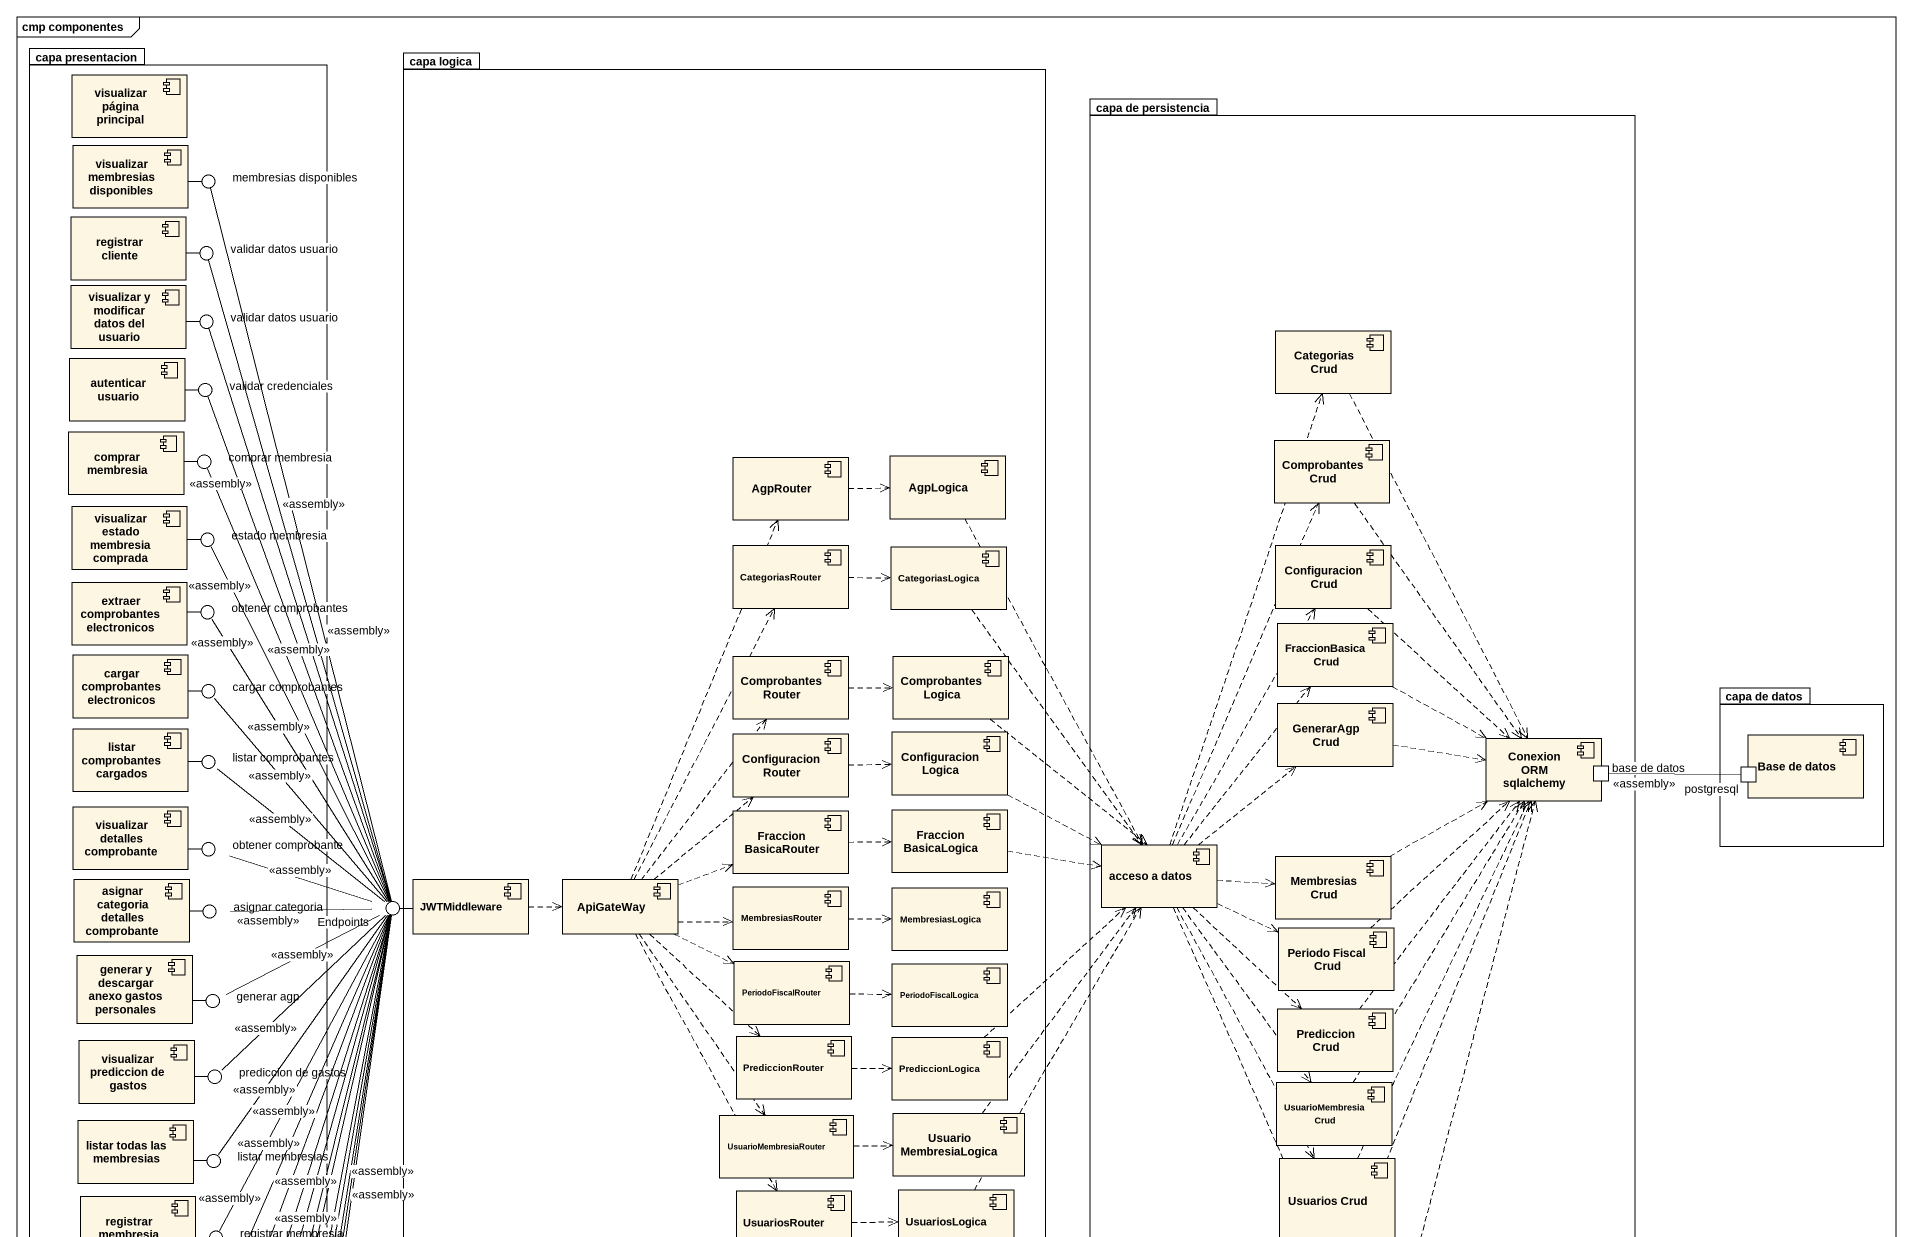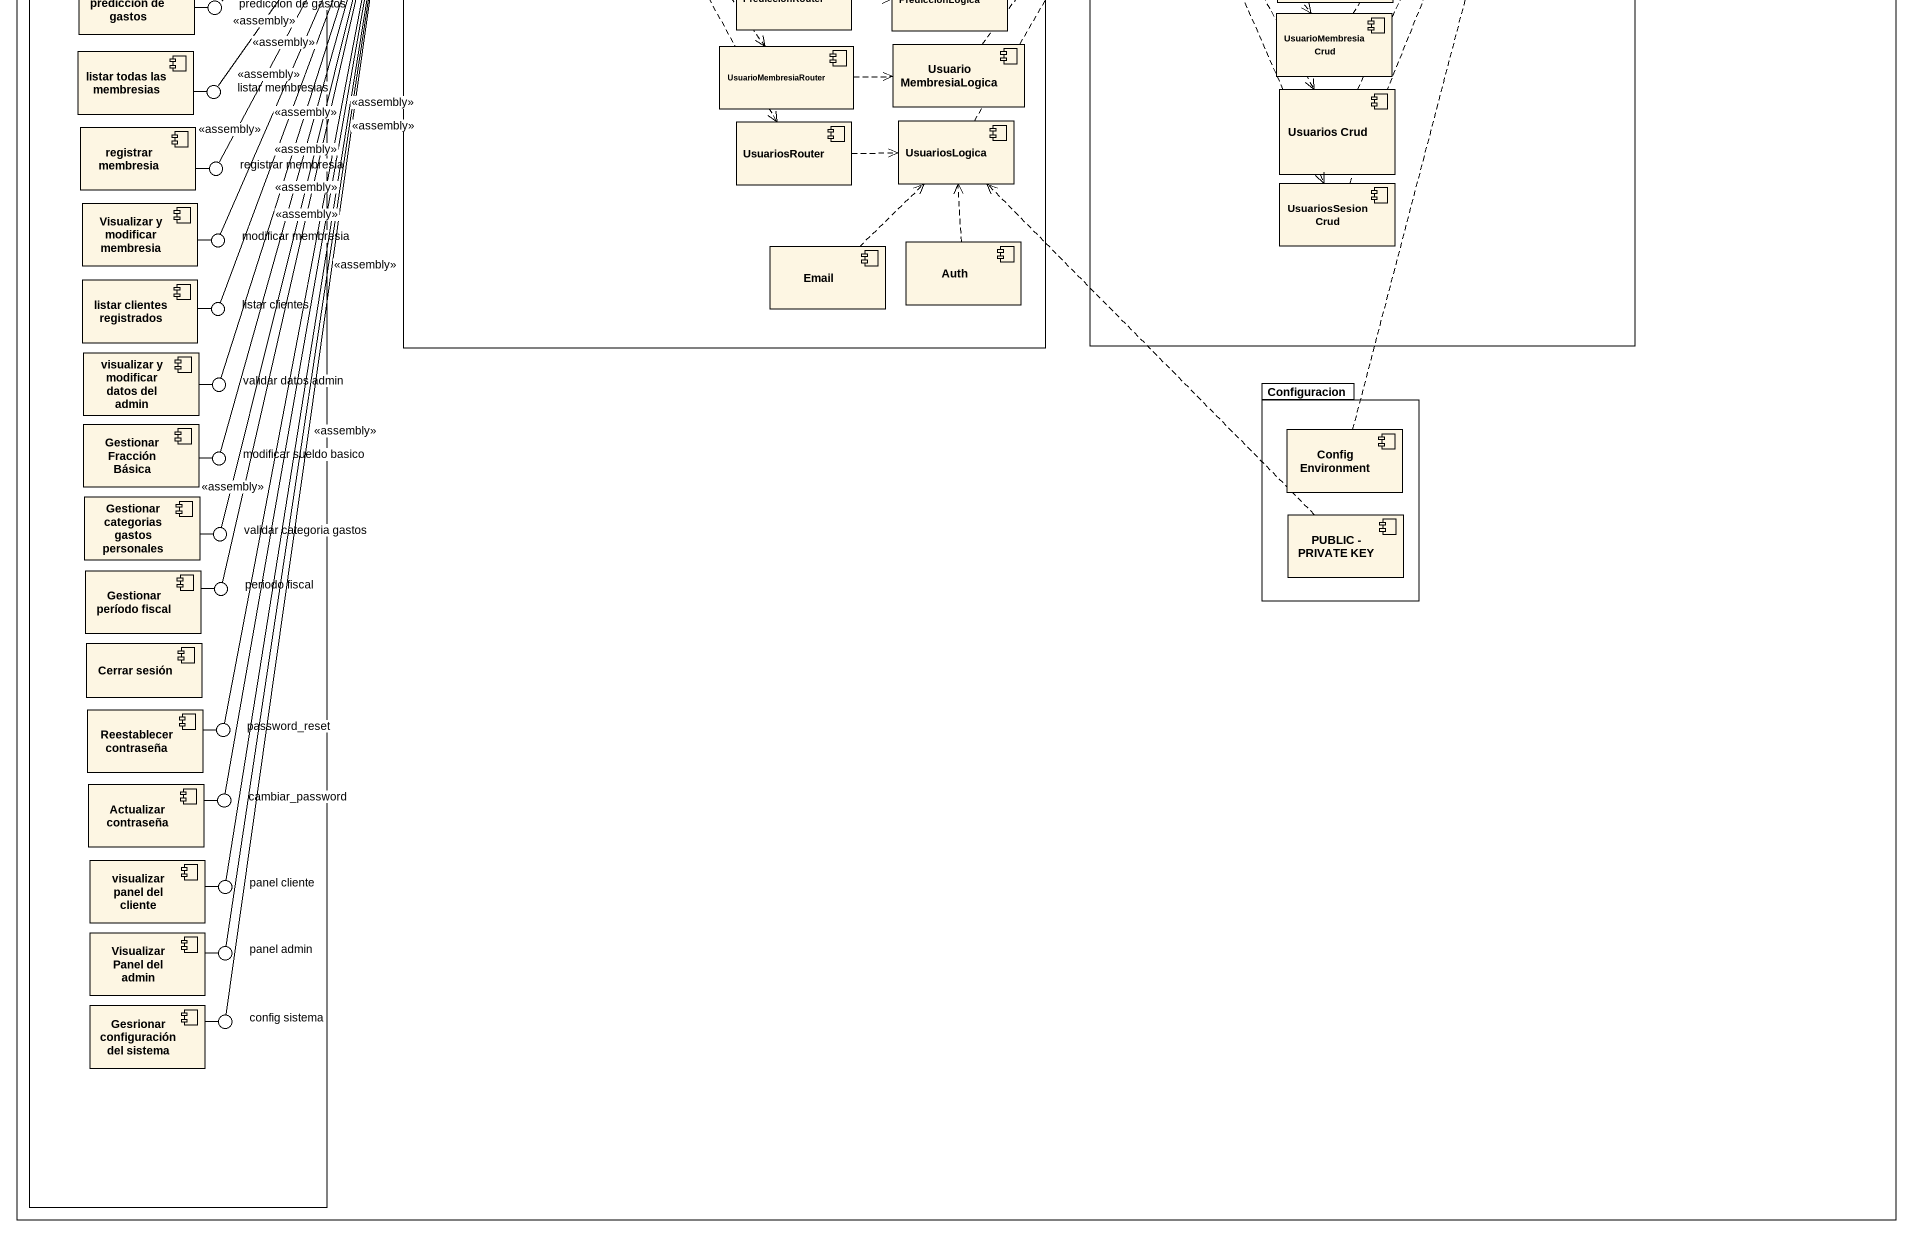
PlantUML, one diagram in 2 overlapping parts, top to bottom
@startuml
mainframe cmp componentes
package "capa presentacion" as capa_presentacion {
  component "visualizar página principal" as visualizar_página_principal
  component "visualizar membresias disponibles" as visualizar_membresias
  component "registrar cliente" as registrar_cliente
  component "visualizar y modificar datos del usuario" as visualizar_y_modificar
  component "autenticar usuario" as autenticar_usuario
  component "comprar membresia" as comprar_membresia
  component "visualizar estado membresia comprada" as visualizar_estado_membresia
  component "extraer comprobantes electronicos" as extraer_comprobantes
  component "cargar comprobantes electronicos" as cargar_comprobantes
  component "listar comprobantes cargados" as listar_comprobantes_cargados
  component "visualizar detalles comprobante" as visualizar_detalles
  component "asignar categoria detalles comprobante" as asignar_categoria_detalles
  component "generar y descargar anexo gastos personales" as generar_y_descargar_anexo
  component "visualizar prediccion de gastos" as visualizar_prediccion_de
  component "listar todas las membresias" as listar_todas_las_membresias
  component "registrar membresia" as registrar_membresia
  component "Visualizar y modificar membresia" as Visualizar_y_modificar
  component "listar clientes registrados" as listar_clientes_registrados
  component "visualizar y modificar datos del admin" as visualizar_y_modificar_2
  component "Gestionar Fracción Básica" as Gestionar_Fracción_Básica
  component "Gestionar categorias gastos personales" as Gestionar_categorias_gastos
  component "Gestionar período fiscal" as Gestionar_período_fiscal
  component "Cerrar sesión" as Cerrar_sesión
  component "Reestablecer contraseña" as Reestablecer_contraseña
  component "Actualizar contraseña" as Actualizar_contraseña
  component "visualizar panel del cliente" as visualizar_panel_del_cliente
  component "Visualizar Panel del admin" as Visualizar_Panel_del_admin
  component "Gesrionar configuración del sistema" as Gesrionar_configuración_del
}
package "capa logica" as capa_logica {
  component AgpRouter
  component AgpLogica
  component CategoriasRouter
  component CategoriasLogica
  component ComprobantesRouter
  component ComprobantesLogica
  component ConfiguracionRouter
  component ConfiguracionLogica
  component FraccionBasicaRouter
  component FraccionBasicaLogica
  component JWTMiddleware
  component ApiGateWay
  component MembresiasRouter
  component MembresiasLogica
  component PeriodoFiscalRouter
  component PeriodoFiscalLogica
  component PrediccionRouter
  component PrediccionLogica
  component UsuarioMembresiaLogica
  component UsuarioMembresiaRouter
  component UsuariosRouter
  component UsuariosLogica
  component Email
  component Auth
}
package "capa de persistencia" as capa_de_persistencia {
  component "Categorias Crud" as Categorias_Crud
  component "Comprobantes Crud" as Comprobantes_Crud
  component "Configuracion Crud" as Configuracion_Crud
  component "FraccionBasica Crud" as FraccionBasica_Crud
  component "GenerarAgp Crud" as GenerarAgp_Crud
  component "Conexion ORM sqlalchemy" as Conexion_ORM_sqlalchemy {
    port "base de datos" as base_de_datos
  }
  component "acceso a datos" as acceso_a_datos
  component "Membresias Crud" as Membresias_Crud
  component "Periodo Fiscal Crud" as Periodo_Fiscal_Crud
  component "Prediccion Crud" as Prediccion_Crud
  component "UsuarioMembresia Crud" as UsuarioMembresia_Crud
  component "Usuarios Crud" as Usuarios_Crud
  component "UsuariosSesion Crud" as UsuariosSesion_Crud
}
() "membresias disponibles" as membresias_disponibles
() "validar datos usuario" as validar_datos_usuario
() "validar datos usuario" as validar_datos_usuario_2
() "validar credenciales" as validar_credenciales
() "comprar membresia" as comprar_membresia_2
() "estado membresia" as estado_membresia
() "obtener comprobantes" as obtener_comprobantes
() "cargar comprobantes" as cargar_comprobantes_2
package "capa de datos" as capa_de_datos {
  component "Base de datos" as Base_de_datos {
    port postgresql
  }
}
() "listar comprobantes" as listar_comprobantes
() "obtener comprobante" as obtener_comprobante
() "asignar categoria" as asignar_categoria
() Endpoints
() "generar agp" as generar_agp
() "prediccion de gastos" as prediccion_de_gastos
() "listar membresias" as listar_membresias
() "registrar membresia" as registrar_membresia_2
() "modificar membresia" as modificar_membresia
() "listar clientes" as listar_clientes
() "validar datos admin" as validar_datos_admin
package Configuracion {
  component "Config Environment" as Config_Environment
  component "PUBLIC - PRIVATE KEY" as PUBLIC_PRIVATE_KEY
}
() "modificar sueldo basico" as modificar_sueldo_basico
() "validar categoria gastos" as validar_categoria_gastos
() "periodo fiscal" as periodo_fiscal
() password_reset
() cambiar_password
() "panel cliente" as panel_cliente
() "panel admin" as panel_admin
() "config sistema" as config_sistema
visualizar_membresias -right- membresias_disponibles
registrar_cliente -right- validar_datos_usuario
visualizar_y_modificar -right- validar_datos_usuario_2
autenticar_usuario -right- validar_credenciales
comprar_membresia -right- comprar_membresia_2
visualizar_estado_membresia -right- estado_membresia
extraer_comprobantes -right- obtener_comprobantes
cargar_comprobantes -right- cargar_comprobantes_2
listar_comprobantes_cargados -right- listar_comprobantes
visualizar_detalles -right- obtener_comprobante
asignar_categoria_detalles -right- asignar_categoria
JWTMiddleware -left- Endpoints
generar_y_descargar_anexo -right- generar_agp
visualizar_prediccion_de -right- prediccion_de_gastos
listar_todas_las_membresias -right- listar_membresias
registrar_membresia -right- registrar_membresia_2
Visualizar_y_modificar -right- modificar_membresia
listar_clientes_registrados -right- listar_clientes
visualizar_y_modificar_2 -right- validar_datos_admin
Gestionar_Fracción_Básica -right- modificar_sueldo_basico
Gestionar_categorias_gastos -right- validar_categoria_gastos
Gestionar_período_fiscal -right- periodo_fiscal
Reestablecer_contraseña -right- password_reset
Actualizar_contraseña -right- cambiar_password
visualizar_panel_del_cliente -right- panel_cliente
Visualizar_Panel_del_admin -right- panel_admin
Gesrionar_configuración_del -right- config_sistema
membresias_disponibles -- Endpoints : <<assembly>>
validar_datos_usuario -- Endpoints : <<assembly>>
validar_datos_usuario_2 -- Endpoints : <<assembly>>
Categorias_Crud ..> Conexion_ORM_sqlalchemy
validar_credenciales -- Endpoints : <<assembly>>
Comprobantes_Crud ..> Conexion_ORM_sqlalchemy
comprar_membresia_2 -- Endpoints : <<assembly>>
AgpRouter .right.> AgpLogica
AgpLogica ..> acceso_a_datos
estado_membresia -- Endpoints : <<assembly>>
CategoriasRouter .right.> CategoriasLogica
Configuracion_Crud ..> Conexion_ORM_sqlalchemy
CategoriasLogica ..> acceso_a_datos
obtener_comprobantes -- Endpoints : <<assembly>>
FraccionBasica_Crud .right.> Conexion_ORM_sqlalchemy
cargar_comprobantes_2 -- Endpoints : <<assembly>>
ComprobantesRouter .right.> ComprobantesLogica
ComprobantesLogica ..> acceso_a_datos
ConfiguracionRouter .right.> ConfiguracionLogica
ConfiguracionLogica .right.> acceso_a_datos
GenerarAgp_Crud .right.> Conexion_ORM_sqlalchemy
listar_comprobantes -- Endpoints : <<assembly>>
base_de_datos -right- postgresql : <<assembly>>
FraccionBasicaRouter .right.> FraccionBasicaLogica
FraccionBasicaLogica .right.> acceso_a_datos
obtener_comprobante -right- Endpoints : <<assembly>>
acceso_a_datos .up.> Categorias_Crud
acceso_a_datos .up.> Comprobantes_Crud
acceso_a_datos .up.> Configuracion_Crud
acceso_a_datos .up.> FraccionBasica_Crud
acceso_a_datos .up.> GenerarAgp_Crud
acceso_a_datos .right.> Membresias_Crud
acceso_a_datos .right.> Periodo_Fiscal_Crud
acceso_a_datos ..> Prediccion_Crud
acceso_a_datos ..> UsuarioMembresia_Crud
acceso_a_datos ..> Usuarios_Crud
acceso_a_datos ..> UsuariosSesion_Crud
Membresias_Crud .right.> Conexion_ORM_sqlalchemy
asignar_categoria -right- Endpoints : <<assembly>>
JWTMiddleware .right.> ApiGateWay
ApiGateWay .up.> AgpRouter
ApiGateWay .up.> CategoriasRouter
ApiGateWay .up.> ComprobantesRouter
ApiGateWay .up.> ConfiguracionRouter
ApiGateWay .right.> FraccionBasicaRouter
ApiGateWay .right.> MembresiasRouter
ApiGateWay .right.> PeriodoFiscalRouter
ApiGateWay ..> PrediccionRouter
ApiGateWay ..> UsuarioMembresiaRouter
ApiGateWay ..> UsuariosRouter
MembresiasRouter .right.> MembresiasLogica
PeriodoFiscalRouter .right.> PeriodoFiscalLogica
Periodo_Fiscal_Crud .up.> Conexion_ORM_sqlalchemy
generar_agp -right- Endpoints : <<assembly>>
Prediccion_Crud .up.> Conexion_ORM_sqlalchemy
PrediccionRouter .right.> PrediccionLogica
PrediccionLogica .up.> acceso_a_datos
prediccion_de_gastos -up- Endpoints : <<assembly>>
UsuarioMembresiaLogica .up.> acceso_a_datos
UsuarioMembresia_Crud .up.> Conexion_ORM_sqlalchemy
listar_membresias -up- Endpoints : <<assembly>>
UsuarioMembresiaRouter .right.> UsuarioMembresiaLogica
Usuarios_Crud .up.> Conexion_ORM_sqlalchemy
UsuariosRouter .right.> UsuariosLogica
UsuariosLogica .up.> acceso_a_datos
registrar_membresia_2 -up- Endpoints : <<assembly>>
UsuariosSesion_Crud .up.> Conexion_ORM_sqlalchemy
modificar_membresia -up- Endpoints : <<assembly>>
Email .up.> UsuariosLogica
Auth .up.> UsuariosLogica
listar_clientes -up- Endpoints : <<assembly>>
validar_datos_admin -up- Endpoints : <<assembly>>
modificar_sueldo_basico -up- Endpoints : <<assembly>>
Config_Environment .up.> Conexion_ORM_sqlalchemy
PUBLIC_PRIVATE_KEY .up.> UsuariosLogica
validar_categoria_gastos -up- Endpoints : <<assembly>>
periodo_fiscal -up- Endpoints : <<assembly>>
password_reset -up- Endpoints : <<assembly>>
cambiar_password -up- Endpoints : <<assembly>>
panel_cliente -up- Endpoints : <<assembly>>
panel_admin -up- Endpoints : <<assembly>>
config_sistema -up- Endpoints : <<assembly>>
@enduml
